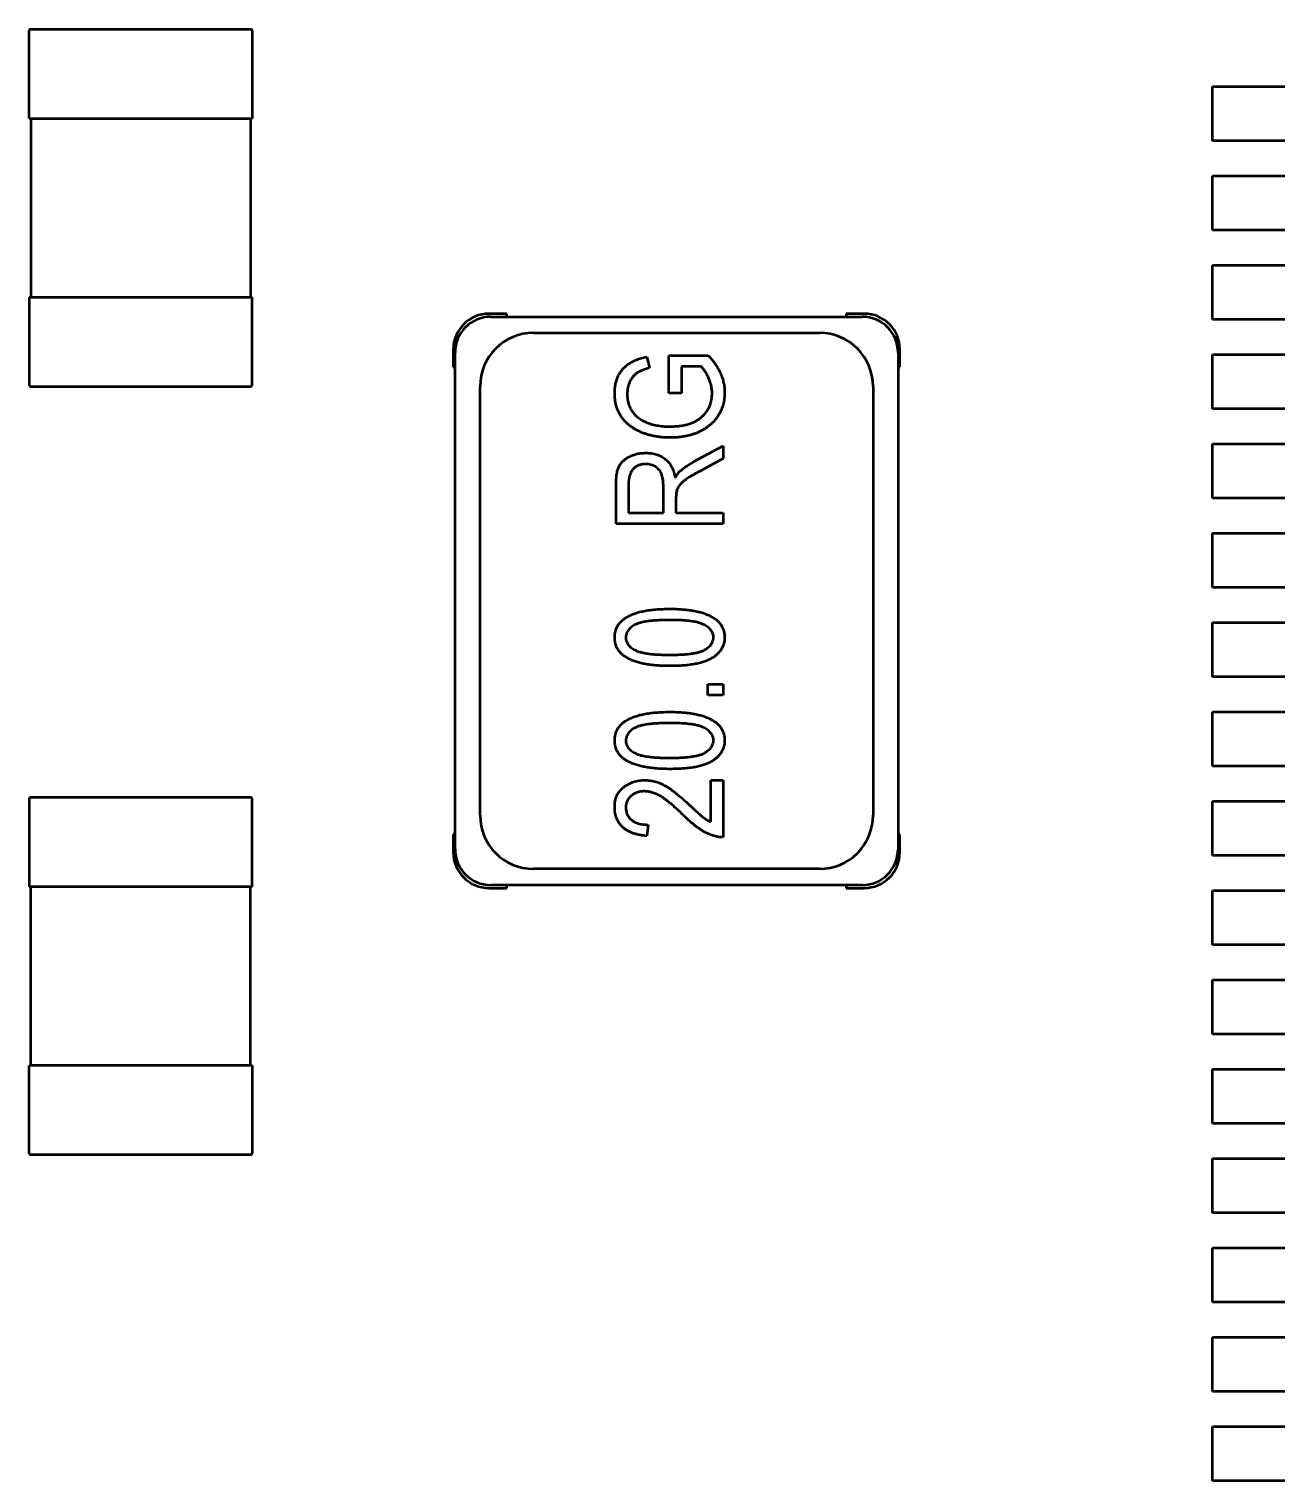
# Model space of a CAD drawing. Header units: millimetres. Extents: x -309 to 752, y -52 to 188.
# Drawn here: x 56.01 to 63.04, y 106.15 to 114.28 of the extents above; entities that cross this region are included whole.
import ezdxf

# ---------------------------------------------------------------- set-up
doc = ezdxf.new("R2010")
doc.units = ezdxf.units.MM
doc.header["$LTSCALE"] = 0.5
doc.layers.add('Видимый контур (ГОСТ)', color=7, linetype='Continuous', lineweight=50)

msp = doc.modelspace()

# ---------------------------------------------------------------- linework, layer by layer
at = {"layer": 'Видимый контур (ГОСТ)'}
for p, q in [((56.0107, 113.7759), (56.0107, 114.2659)), ((56.0207, 114.2759), (57.2507, 114.2759)), ((57.2607, 114.2659), (57.2607, 113.7759)), ((62.6358, 113.6509), (62.6358, 113.9549)), ((62.6358, 113.9549), (62.7628, 113.9549)), ((62.7628, 113.9549), (62.9928, 113.9549)), ((62.9928, 113.9549), (63.0419, 113.9549)), ((56.0107, 113.7759), (56.0207, 113.7759)), ((56.0207, 113.7759), (57.2507, 113.7759)), ((56.0207, 113.7759), (56.0207, 112.7759)), ((57.2507, 113.7759), (57.2607, 113.7759)), ((57.2507, 113.7759), (57.2507, 112.7759)), ((62.7628, 113.6509), (62.6358, 113.6509)), ((62.9928, 113.6509), (62.7628, 113.6509)), ((63.0419, 113.6509), (62.9928, 113.6509)), ((62.6358, 113.1509), (62.6358, 113.4549)), ((62.6358, 113.4549), (62.7628, 113.4549)), ((62.7628, 113.4549), (62.9928, 113.4549)), ((62.9928, 113.4549), (63.0419, 113.4549)), ((62.7628, 113.1509), (62.6358, 113.1509)), ((62.9928, 113.1509), (62.7628, 113.1509)), ((63.0419, 113.1509), (62.9928, 113.1509)), ((62.6358, 112.6509), (62.6358, 112.9549)), ((62.6358, 112.9549), (62.7628, 112.9549)), ((62.7628, 112.9549), (62.9928, 112.9549)), ((62.9928, 112.9549), (63.0419, 112.9549)), ((56.0107, 112.7759), (56.0107, 112.2859)), ((56.0107, 112.7759), (56.0207, 112.7759)), ((56.0207, 112.7759), (57.2507, 112.7759)), ((57.2507, 112.7759), (57.2607, 112.7759)), ((57.2607, 112.2859), (57.2607, 112.7759)), ((58.6858, 112.6829), (58.5858, 112.6829)), ((58.5958, 112.6659), (60.6758, 112.6659)), ((58.6858, 112.6659), (58.6858, 112.6829)), ((60.6858, 112.6829), (60.5858, 112.6829)), ((60.5858, 112.6829), (60.5858, 112.6659)), ((62.7628, 112.6509), (62.6358, 112.6509)), ((62.9928, 112.6509), (62.7628, 112.6509)), ((63.0419, 112.6509), (62.9928, 112.6509)), ((58.8358, 112.5759), (60.4358, 112.5759)), ((58.3858, 112.4829), (58.3858, 112.3829)), ((58.3958, 109.6859), (58.3958, 112.4659)), ((60.8758, 112.4659), (60.8758, 109.6859)), ((60.8858, 112.3829), (60.8858, 112.4829)), ((62.6358, 112.1509), (62.6358, 112.4549)), ((62.6358, 112.4549), (62.7628, 112.4549)), ((62.7628, 112.4549), (62.9928, 112.4549)), ((62.9928, 112.4549), (63.0419, 112.4549)), ((58.3858, 112.3829), (58.3958, 112.3829)), ((59.4686, 112.4415), (59.4842, 112.3792)), ((59.5933, 112.4493), (59.813, 112.4493)), ((59.5933, 112.2389), (59.5933, 112.4493)), ((59.6634, 112.3869), (59.6634, 112.2389)), ((59.7735, 112.3869), (59.6634, 112.3869)), ((60.8758, 112.3829), (60.8858, 112.3829)), ((56.0207, 112.2759), (57.2507, 112.2759)), ((58.5358, 109.8759), (58.5358, 112.2759)), ((59.6634, 112.2389), (59.5933, 112.2389)), ((60.7358, 112.2759), (60.7358, 109.8759)), ((62.7628, 112.1509), (62.6358, 112.1509)), ((62.9928, 112.1509), (62.7628, 112.1509)), ((63.0419, 112.1509), (62.9928, 112.1509)), ((59.7332, 111.855), (59.8972, 111.9428)), ((59.8972, 111.9428), (59.8972, 111.8719)), ((62.6358, 111.6509), (62.6358, 111.9549)), ((62.6358, 111.9549), (62.7628, 111.9549)), ((62.7628, 111.9549), (62.9928, 111.9549)), ((62.9928, 111.9549), (63.0419, 111.9549)), ((59.8972, 111.8719), (59.7688, 111.8027)), ((59.2972, 111.5064), (59.2972, 111.7268)), ((59.3673, 111.7312), (59.3673, 111.5688)), ((59.5621, 111.5688), (59.5621, 111.715)), ((59.6322, 111.6483), (59.6322, 111.5688)), ((62.7628, 111.6509), (62.6358, 111.6509)), ((62.9928, 111.6509), (62.7628, 111.6509)), ((63.0419, 111.6509), (62.9928, 111.6509)), ((59.3673, 111.5688), (59.5621, 111.5688)), ((59.6322, 111.5688), (59.8972, 111.5688)), ((59.8972, 111.5688), (59.8972, 111.5064)), ((59.8972, 111.5064), (59.2972, 111.5064)), ((62.6358, 111.1509), (62.6358, 111.4549)), ((62.6358, 111.4549), (62.7628, 111.4549)), ((62.7628, 111.4549), (62.9928, 111.4549)), ((62.9928, 111.4549), (63.0419, 111.4549)), ((62.7628, 111.1509), (62.6358, 111.1509)), ((62.9928, 111.1509), (62.7628, 111.1509)), ((63.0419, 111.1509), (62.9928, 111.1509)), ((62.6358, 110.6509), (62.6358, 110.9549)), ((62.6358, 110.9549), (62.7628, 110.9549)), ((62.7628, 110.9549), (62.9928, 110.9549)), ((62.9928, 110.9549), (63.0419, 110.9549)), ((59.8114, 110.6103), (59.8972, 110.6103)), ((59.8114, 110.548), (59.8114, 110.6103)), ((59.8972, 110.6103), (59.8972, 110.548)), ((62.7628, 110.6509), (62.6358, 110.6509)), ((62.9928, 110.6509), (62.7628, 110.6509)), ((63.0419, 110.6509), (62.9928, 110.6509)), ((59.8972, 110.548), (59.8114, 110.548)), ((62.6358, 110.1509), (62.6358, 110.4549)), ((62.6358, 110.4549), (62.7628, 110.4549)), ((62.7628, 110.4549), (62.9928, 110.4549)), ((62.9928, 110.4549), (63.0419, 110.4549)), ((62.7628, 110.1509), (62.6358, 110.1509)), ((62.9928, 110.1509), (62.7628, 110.1509)), ((63.0419, 110.1509), (62.9928, 110.1509)), ((59.827, 109.8389), (59.827, 110.0727)), ((59.827, 110.0727), (59.8972, 110.0727)), ((59.8972, 110.0727), (59.8972, 109.7532)), ((56.0107, 109.9659), (56.0107, 109.4759)), ((57.2507, 109.9759), (56.0207, 109.9759)), ((57.2607, 109.4759), (57.2607, 109.9659)), ((62.6358, 109.6509), (62.6358, 109.9549)), ((62.6358, 109.9549), (62.7628, 109.9549)), ((62.7628, 109.9549), (62.9928, 109.9549)), ((62.9928, 109.9549), (63.0419, 109.9549)), ((58.3958, 109.769), (58.3858, 109.769)), ((58.3858, 109.769), (58.3858, 109.669)), ((59.4764, 109.8233), (59.4686, 109.761)), ((60.8858, 109.769), (60.8758, 109.769)), ((60.8858, 109.669), (60.8858, 109.769)), ((62.7628, 109.6509), (62.6358, 109.6509)), ((62.9928, 109.6509), (62.7628, 109.6509)), ((63.0419, 109.6509), (62.9928, 109.6509)), ((60.4358, 109.5759), (58.8358, 109.5759)), ((56.0207, 109.4759), (56.0107, 109.4759)), ((56.0207, 108.4759), (56.0207, 109.4759)), ((57.2507, 109.4759), (56.0207, 109.4759)), ((57.2507, 108.4759), (57.2507, 109.4759)), ((57.2607, 109.4759), (57.2507, 109.4759)), ((58.5858, 109.469), (58.6858, 109.469)), ((60.6758, 109.4859), (58.5958, 109.4859)), ((58.6858, 109.469), (58.6858, 109.4859)), ((60.5858, 109.4859), (60.5858, 109.469)), ((60.5858, 109.469), (60.6858, 109.469)), ((62.6358, 109.1509), (62.6358, 109.4549)), ((62.6358, 109.4549), (62.7628, 109.4549)), ((62.7628, 109.4549), (62.9928, 109.4549)), ((62.9928, 109.4549), (63.0419, 109.4549)), ((62.7628, 109.1509), (62.6358, 109.1509)), ((62.9928, 109.1509), (62.7628, 109.1509)), ((63.0419, 109.1509), (62.9928, 109.1509)), ((62.6358, 108.6509), (62.6358, 108.9549)), ((62.6358, 108.9549), (62.7628, 108.9549)), ((62.7628, 108.9549), (62.9928, 108.9549)), ((62.9928, 108.9549), (63.0419, 108.9549)), ((62.7628, 108.6509), (62.6358, 108.6509)), ((62.9928, 108.6509), (62.7628, 108.6509)), ((63.0419, 108.6509), (62.9928, 108.6509)), ((56.0207, 108.4759), (56.0107, 108.4759)), ((56.0107, 107.9859), (56.0107, 108.4759)), ((57.2507, 108.4759), (56.0207, 108.4759)), ((57.2607, 108.4759), (57.2507, 108.4759)), ((57.2607, 108.4759), (57.2607, 107.9859)), ((62.6358, 108.1509), (62.6358, 108.4549)), ((62.6358, 108.4549), (62.7628, 108.4549)), ((62.7628, 108.4549), (62.9928, 108.4549)), ((62.9928, 108.4549), (63.0419, 108.4549)), ((62.7628, 108.1509), (62.6358, 108.1509)), ((62.9928, 108.1509), (62.7628, 108.1509)), ((63.0419, 108.1509), (62.9928, 108.1509)), ((57.2507, 107.9759), (56.0207, 107.9759)), ((62.6358, 107.6509), (62.6358, 107.9549)), ((62.6358, 107.9549), (62.7628, 107.9549)), ((62.7628, 107.9549), (62.9928, 107.9549)), ((62.9928, 107.9549), (63.0419, 107.9549)), ((62.7628, 107.6509), (62.6358, 107.6509)), ((62.9928, 107.6509), (62.7628, 107.6509)), ((63.0419, 107.6509), (62.9928, 107.6509)), ((62.6358, 107.1509), (62.6358, 107.4549)), ((62.6358, 107.4549), (62.7628, 107.4549)), ((62.7628, 107.4549), (62.9928, 107.4549)), ((62.9928, 107.4549), (63.0419, 107.4549)), ((62.7628, 107.1509), (62.6358, 107.1509)), ((62.9928, 107.1509), (62.7628, 107.1509)), ((63.0419, 107.1509), (62.9928, 107.1509)), ((62.6358, 106.6509), (62.6358, 106.9549)), ((62.6358, 106.9549), (62.7628, 106.9549)), ((62.7628, 106.9549), (62.9928, 106.9549)), ((62.9928, 106.9549), (63.0419, 106.9549)), ((62.7628, 106.6509), (62.6358, 106.6509)), ((62.9928, 106.6509), (62.7628, 106.6509)), ((63.0419, 106.6509), (62.9928, 106.6509)), ((62.6358, 106.1509), (62.6358, 106.4549)), ((62.6358, 106.4549), (62.7628, 106.4549)), ((62.7628, 106.4549), (62.9928, 106.4549)), ((62.9928, 106.4549), (63.0419, 106.4549)), ((62.7628, 106.1509), (62.6358, 106.1509)), ((62.9928, 106.1509), (62.7628, 106.1509)), ((63.0419, 106.1509), (62.9928, 106.1509))]:
    msp.add_line(p, q, dxfattribs=at)
for centre, radius, start, end in [((56.0207, 114.2659), 0.01, 90, 180), ((57.2507, 114.2659), 0.01, 0, 90), ((58.5858, 112.4829), 0.2, 90, 180), ((58.5958, 112.4659), 0.2, 90, 180), ((60.6758, 112.4659), 0.2, 0, 90), ((60.6858, 112.4829), 0.2, 0, 90), ((58.8358, 112.2759), 0.3, 90, 180), ((60.4358, 112.2759), 0.3, 0, 90), ((56.0207, 112.2859), 0.01, 180, 270), ((57.2507, 112.2859), 0.01, 270, 0), ((56.0207, 109.9659), 0.01, 90, 180), ((57.2507, 109.9659), 0.01, 0, 90), ((58.8358, 109.8759), 0.3, 180, 270), ((60.4358, 109.8759), 0.3, 270, 0), ((58.5858, 109.669), 0.2, 180, 270), ((58.5958, 109.6859), 0.2, 180, 270), ((60.6758, 109.6859), 0.2, 270, 0), ((60.6858, 109.669), 0.2, 270, 0), ((56.0207, 107.9859), 0.01, 180, 270), ((57.2507, 107.9859), 0.01, 270, 0)]:
    msp.add_arc(centre, radius, start, end, dxfattribs=at)
for points, knots in [([(59.2894, 112.2389), (59.2896, 112.2477), (59.2899, 112.2649), (59.2941, 112.2898), (59.3, 112.3131), (59.3091, 112.3345), (59.3203, 112.3542), (59.3337, 112.372), (59.3491, 112.3881), (59.3637, 112.3999), (59.3766, 112.4085), (59.3873, 112.4144), (59.3987, 112.42), (59.411, 112.4251), (59.4242, 112.4298), (59.4382, 112.4342), (59.4531, 112.4381), (59.4633, 112.4404), (59.4686, 112.4415)], [0, 0, 0, 0, 0.088835, 0.172875, 0.253325, 0.330867, 0.406698, 0.48088, 0.55521, 0.63051, 0.669753, 0.710586, 0.753383, 0.798115, 0.845072, 0.894351, 0.94593, 1, 1, 1, 1]), ([(59.4842, 112.3792), (59.4765, 112.3771), (59.4621, 112.3733), (59.4422, 112.3661), (59.4253, 112.3583), (59.4112, 112.3494), (59.3994, 112.3392), (59.3893, 112.3277), (59.3804, 112.3147), (59.3729, 112.3005), (59.367, 112.285), (59.3625, 112.2685), (59.36, 112.2511), (59.3597, 112.2391), (59.3595, 112.2331)], [0, 0, 0, 0, 0.112764, 0.212297, 0.30036, 0.377226, 0.448861, 0.521254, 0.594754, 0.671196, 0.749781, 0.830441, 0.91331, 1, 1, 1, 1]), ([(59.8348, 112.2393), (59.8346, 112.2459), (59.8342, 112.2595), (59.8306, 112.2798), (59.8248, 112.3004), (59.817, 112.3208), (59.8076, 112.3401), (59.7974, 112.3579), (59.7861, 112.3735), (59.7776, 112.3826), (59.7735, 112.3869)], [0, 0, 0, 0, 0.12227, 0.248326, 0.378192, 0.51368, 0.647529, 0.772651, 0.889832, 1, 1, 1, 1]), ([(59.813, 112.4493), (59.8203, 112.4413), (59.8346, 112.4256), (59.8532, 112.4007), (59.8691, 112.3755), (59.8821, 112.3497), (59.8923, 112.3236), (59.8997, 112.2971), (59.9041, 112.2702), (59.9047, 112.2521), (59.9049, 112.243)], [0, 0, 0, 0, 0.140154, 0.274304, 0.402896, 0.526648, 0.6474, 0.765842, 0.882515, 1, 1, 1, 1]), ([(59.6, 111.9895), (59.592, 111.9896), (59.5762, 111.9898), (59.553, 111.9914), (59.5306, 111.9941), (59.509, 111.9978), (59.4881, 112.0023), (59.468, 112.0082), (59.4488, 112.015), (59.4303, 112.0227), (59.4129, 112.0314), (59.3966, 112.0408), (59.3815, 112.0507), (59.3675, 112.0614), (59.3547, 112.0727), (59.3431, 112.0846), (59.3327, 112.0972), (59.3235, 112.1106), (59.3155, 112.1245), (59.3086, 112.139), (59.3025, 112.1541), (59.2978, 112.1699), (59.294, 112.1863), (59.2914, 112.2033), (59.2896, 112.2209), (59.2894, 112.2328), (59.2894, 112.2389)], [0, 0, 0, 0, 0.053463, 0.105136, 0.155417, 0.204127, 0.251921, 0.298286, 0.343769, 0.388518, 0.431838, 0.473771, 0.514107, 0.553018, 0.591075, 0.628109, 0.664343, 0.700243, 0.735985, 0.771786, 0.807962, 0.844529, 0.881847, 0.920031, 0.959557, 1, 1, 1, 1]), ([(59.3595, 112.2331), (59.3596, 112.2286), (59.3597, 112.2198), (59.3609, 112.2069), (59.363, 112.1944), (59.3658, 112.1824), (59.3693, 112.1708), (59.3738, 112.1598), (59.3791, 112.1492), (59.3851, 112.1391), (59.3919, 112.1294), (59.3997, 112.1203), (59.4084, 112.1116), (59.4181, 112.1035), (59.4285, 112.0957), (59.4398, 112.0886), (59.452, 112.0818), (59.4651, 112.0757), (59.479, 112.07), (59.4937, 112.0652), (59.5092, 112.0611), (59.5254, 112.0576), (59.5423, 112.0552), (59.56, 112.0531), (59.5785, 112.0521), (59.591, 112.052), (59.5974, 112.0519)], [0, 0, 0, 0, 0.039695, 0.078102, 0.115404, 0.152067, 0.187552, 0.222988, 0.257673, 0.292441, 0.327373, 0.362939, 0.399159, 0.436525, 0.474691, 0.51442, 0.555589, 0.598673, 0.643018, 0.688989, 0.736067, 0.785095, 0.835805, 0.888429, 0.943355, 1, 1, 1, 1]), ([(59.5974, 112.0519), (59.607, 112.052), (59.6256, 112.0524), (59.6525, 112.0548), (59.6777, 112.0587), (59.701, 112.0645), (59.7225, 112.0717), (59.7421, 112.0808), (59.7599, 112.0913), (59.7756, 112.1036), (59.7895, 112.1172), (59.8016, 112.1317), (59.812, 112.1471), (59.8203, 112.1637), (59.8269, 112.1812), (59.8315, 112.1997), (59.8342, 112.2192), (59.8346, 112.2325), (59.8348, 112.2393)], [0, 0, 0, 0, 0.084032, 0.163009, 0.237261, 0.307267, 0.373111, 0.435852, 0.496035, 0.554127, 0.610757, 0.66585, 0.719747, 0.773545, 0.827948, 0.883366, 0.940495, 1, 1, 1, 1]), ([(59.9049, 112.243), (59.9048, 112.2371), (59.9045, 112.2252), (59.903, 112.2077), (59.9001, 112.1907), (59.8963, 112.1741), (59.8911, 112.1582), (59.8851, 112.1426), (59.8777, 112.1276), (59.8693, 112.1131), (59.86, 112.0992), (59.8494, 112.086), (59.8378, 112.0736), (59.8253, 112.0619), (59.8117, 112.0509), (59.797, 112.0408), (59.7815, 112.0312), (59.7648, 112.0227), (59.7472, 112.0148), (59.7287, 112.0081), (59.7094, 112.0023), (59.6892, 111.9975), (59.668, 111.9941), (59.6461, 111.9914), (59.6233, 111.9898), (59.6078, 111.9896), (59.6, 111.9895)], [0, 0, 0, 0, 0.040157, 0.079632, 0.118097, 0.156242, 0.193801, 0.231065, 0.268429, 0.305984, 0.343543, 0.381236, 0.419291, 0.457733, 0.496748, 0.536583, 0.577507, 0.619635, 0.662658, 0.706884, 0.751889, 0.798445, 0.846336, 0.895845, 0.947023, 1, 1, 1, 1]), ([(59.2972, 111.7268), (59.2972, 111.7324), (59.2972, 111.7431), (59.2981, 111.7587), (59.2994, 111.7732), (59.3013, 111.7865), (59.3035, 111.7988), (59.3065, 111.8099), (59.3098, 111.8199), (59.3152, 111.8316), (59.3238, 111.8449), (59.3366, 111.8594), (59.3525, 111.8721), (59.3708, 111.8833), (59.3913, 111.8926), (59.4136, 111.8991), (59.4376, 111.9031), (59.454, 111.9036), (59.4625, 111.9038)], [0, 0, 0, 0, 0.059852, 0.11585, 0.168055, 0.216118, 0.261012, 0.301701, 0.339551, 0.374149, 0.440922, 0.509304, 0.581348, 0.658816, 0.739762, 0.822691, 0.909012, 1, 1, 1, 1]), ([(59.4625, 111.9038), (59.4681, 111.9037), (59.479, 111.9034), (59.4951, 111.9019), (59.5103, 111.8991), (59.5247, 111.895), (59.5384, 111.8901), (59.5511, 111.8838), (59.5631, 111.8765), (59.5742, 111.8681), (59.5844, 111.8586), (59.5938, 111.8481), (59.6019, 111.8364), (59.6092, 111.8238), (59.6156, 111.8102), (59.6209, 111.7956), (59.6252, 111.7799), (59.6273, 111.7691), (59.6283, 111.7636)], [0, 0, 0, 0, 0.070117, 0.136961, 0.201497, 0.263712, 0.323795, 0.38261, 0.440957, 0.498944, 0.557149, 0.615425, 0.674452, 0.734978, 0.797218, 0.862116, 0.929496, 1, 1, 1, 1]), ([(59.4629, 111.8415), (59.4592, 111.8414), (59.4522, 111.8412), (59.4419, 111.84), (59.4322, 111.8378), (59.423, 111.8347), (59.4145, 111.8309), (59.4066, 111.826), (59.3993, 111.8203), (59.3926, 111.8138), (59.3865, 111.8065), (59.3815, 111.7981), (59.377, 111.789), (59.3734, 111.7791), (59.3706, 111.7683), (59.3687, 111.7566), (59.3674, 111.7442), (59.3673, 111.7356), (59.3673, 111.7312)], [0, 0, 0, 0, 0.065309, 0.127322, 0.187433, 0.244693, 0.301115, 0.356056, 0.411929, 0.467921, 0.524709, 0.5833, 0.643626, 0.707634, 0.774311, 0.844934, 0.920065, 1, 1, 1, 1]), ([(59.5621, 111.715), (59.5619, 111.7225), (59.5617, 111.7366), (59.5599, 111.7563), (59.5565, 111.7731), (59.5518, 111.7874), (59.5454, 111.7995), (59.5375, 111.81), (59.5281, 111.8195), (59.5172, 111.8273), (59.5051, 111.8337), (59.4918, 111.8381), (59.4776, 111.8411), (59.4679, 111.8414), (59.4629, 111.8415)], [0, 0, 0, 0, 0.122737, 0.230021, 0.322743, 0.402638, 0.47472, 0.545804, 0.617074, 0.69069, 0.764841, 0.840541, 0.918307, 1, 1, 1, 1]), ([(59.6283, 111.7636), (59.6306, 111.7677), (59.6348, 111.7755), (59.6421, 111.7859), (59.6488, 111.7952), (59.6539, 111.8004), (59.6563, 111.8028)], [0, 0, 0, 0, 0.289783, 0.550931, 0.78809, 1, 1, 1, 1]), ([(59.7688, 111.8027), (59.7628, 111.7994), (59.7513, 111.7933), (59.735, 111.7841), (59.7202, 111.7756), (59.7071, 111.7677), (59.6956, 111.7606), (59.6859, 111.7538), (59.6776, 111.7479), (59.6691, 111.7408), (59.6606, 111.7322), (59.6518, 111.7223), (59.645, 111.7124), (59.6398, 111.7023), (59.6364, 111.6911), (59.6339, 111.6786), (59.6325, 111.664), (59.6323, 111.6538), (59.6322, 111.6483)], [0, 0, 0, 0, 0.092718, 0.177348, 0.254388, 0.323857, 0.385021, 0.438524, 0.48427, 0.523009, 0.588869, 0.648647, 0.702605, 0.751898, 0.802267, 0.8602, 0.925567, 1, 1, 1, 1]), ([(59.6563, 111.8028), (59.6622, 111.8076), (59.674, 111.8174), (59.6928, 111.8308), (59.7124, 111.8437), (59.7262, 111.8512), (59.7332, 111.855)], [0, 0, 0, 0, 0.245563, 0.493888, 0.744613, 1, 1, 1, 1]), ([(59.3527, 110.9822), (59.3595, 110.9861), (59.3736, 110.9944), (59.3972, 111.0042), (59.4236, 111.0126), (59.4529, 111.0193), (59.485, 111.0246), (59.5199, 111.0284), (59.5577, 111.0307), (59.5838, 111.031), (59.5974, 111.0311)], [0, 0, 0, 0, 0.093222, 0.193865, 0.303173, 0.421975, 0.550519, 0.689248, 0.838966, 1, 1, 1, 1]), ([(59.5974, 111.0311), (59.6096, 111.031), (59.6332, 111.0308), (59.6675, 111.0288), (59.6996, 111.0257), (59.7295, 111.0214), (59.7571, 111.0159), (59.7824, 111.0089), (59.8055, 111.0008), (59.8263, 110.9913), (59.8448, 110.9807), (59.8609, 110.9687), (59.8744, 110.9554), (59.8857, 110.941), (59.8943, 110.9252), (59.9006, 110.9082), (59.9043, 110.89), (59.9047, 110.8774), (59.9049, 110.871)], [0, 0, 0, 0, 0.094615, 0.183683, 0.267022, 0.34511, 0.417837, 0.485542, 0.548775, 0.607756, 0.662868, 0.714458, 0.763069, 0.810059, 0.856064, 0.902457, 0.950077, 1, 1, 1, 1]), ([(59.2894, 110.8717), (59.2895, 110.8774), (59.2899, 110.8886), (59.2931, 110.9049), (59.2978, 110.9203), (59.3049, 110.9346), (59.3139, 110.9481), (59.325, 110.9605), (59.3379, 110.9721), (59.3476, 110.9787), (59.3527, 110.9822)], [0, 0, 0, 0, 0.12807, 0.251665, 0.37153, 0.490392, 0.610204, 0.734439, 0.863149, 1, 1, 1, 1]), ([(59.5972, 110.9688), (59.5855, 110.9687), (59.5631, 110.9684), (59.531, 110.9673), (59.5019, 110.9651), (59.4758, 110.9622), (59.4528, 110.9583), (59.4327, 110.9537), (59.4157, 110.948), (59.4015, 110.9416), (59.3897, 110.9341), (59.3795, 110.9266), (59.371, 110.9182), (59.364, 110.9094), (59.3584, 110.9002), (59.3545, 110.8903), (59.3521, 110.8799), (59.3518, 110.8728), (59.3517, 110.8692)], [0, 0, 0, 0, 0.120376, 0.230789, 0.330541, 0.420587, 0.5007, 0.571153, 0.632476, 0.685018, 0.731755, 0.775304, 0.815792, 0.854171, 0.890726, 0.926736, 0.963137, 1, 1, 1, 1]), ([(59.8426, 110.8728), (59.8425, 110.8762), (59.8423, 110.8828), (59.8396, 110.8925), (59.8358, 110.9019), (59.8301, 110.9107), (59.8229, 110.919), (59.8141, 110.927), (59.8038, 110.9346), (59.7918, 110.9417), (59.7775, 110.9483), (59.7604, 110.9538), (59.7404, 110.9585), (59.7174, 110.9621), (59.6915, 110.9652), (59.6627, 110.9673), (59.6309, 110.9684), (59.6087, 110.9687), (59.5972, 110.9688)], [0, 0, 0, 0, 0.034762, 0.069218, 0.104083, 0.139623, 0.178008, 0.218707, 0.262848, 0.310633, 0.36417, 0.426476, 0.497749, 0.578309, 0.668564, 0.769057, 0.879489, 1, 1, 1, 1]), ([(59.5974, 110.7116), (59.5851, 110.7117), (59.5613, 110.7119), (59.5268, 110.7139), (59.4946, 110.717), (59.4646, 110.7213), (59.437, 110.7271), (59.4116, 110.7339), (59.3885, 110.7422), (59.3677, 110.7516), (59.3493, 110.7623), (59.3333, 110.7743), (59.3196, 110.7874), (59.3085, 110.802), (59.2999, 110.8177), (59.2938, 110.8347), (59.29, 110.8528), (59.2896, 110.8653), (59.2894, 110.8717)], [0, 0, 0, 0, 0.095136, 0.184731, 0.268288, 0.346597, 0.419305, 0.487236, 0.550502, 0.609415, 0.664192, 0.715471, 0.764252, 0.810996, 0.856948, 0.902884, 0.950448, 1, 1, 1, 1]), ([(59.3517, 110.8692), (59.3518, 110.8658), (59.352, 110.8592), (59.3547, 110.8496), (59.3586, 110.8404), (59.3641, 110.8316), (59.3713, 110.8233), (59.3801, 110.8155), (59.3904, 110.8081), (59.4024, 110.8008), (59.4167, 110.7943), (59.4339, 110.789), (59.4539, 110.7843), (59.4769, 110.7804), (59.5028, 110.7776), (59.5316, 110.7754), (59.5634, 110.7743), (59.5856, 110.7741), (59.5972, 110.774)], [0, 0, 0, 0, 0.034821, 0.068923, 0.103067, 0.139026, 0.176877, 0.21736, 0.261325, 0.309189, 0.363201, 0.425077, 0.49647, 0.577652, 0.66801, 0.768671, 0.879288, 1, 1, 1, 1]), ([(59.5972, 110.774), (59.6088, 110.7741), (59.6312, 110.7743), (59.6633, 110.7754), (59.6923, 110.7776), (59.7183, 110.7806), (59.7413, 110.7844), (59.7614, 110.789), (59.7784, 110.7947), (59.7926, 110.8012), (59.8045, 110.8085), (59.8147, 110.8162), (59.8233, 110.8244), (59.8303, 110.8331), (59.8359, 110.8423), (59.8398, 110.852), (59.8422, 110.8623), (59.8425, 110.8693), (59.8426, 110.8728)], [0, 0, 0, 0, 0.120668, 0.230929, 0.330923, 0.42077, 0.501078, 0.571701, 0.633173, 0.685841, 0.733049, 0.776703, 0.817298, 0.855442, 0.892085, 0.927793, 0.963465, 1, 1, 1, 1]), ([(59.9049, 110.871), (59.9047, 110.8653), (59.9043, 110.854), (59.9011, 110.8375), (59.8955, 110.8218), (59.888, 110.8069), (59.878, 110.7929), (59.8662, 110.7796), (59.8518, 110.7674), (59.8356, 110.7556), (59.8165, 110.7451), (59.7944, 110.736), (59.7691, 110.7284), (59.7408, 110.7223), (59.7094, 110.7176), (59.6748, 110.7141), (59.6372, 110.712), (59.611, 110.7118), (59.5974, 110.7116)], [0, 0, 0, 0, 0.044621, 0.08773, 0.130283, 0.173503, 0.217487, 0.263333, 0.311909, 0.363528, 0.41951, 0.481095, 0.549128, 0.624148, 0.706603, 0.796448, 0.894183, 1, 1, 1, 1]), ([(59.3527, 110.4055), (59.3595, 110.4095), (59.3736, 110.4177), (59.3972, 110.4276), (59.4236, 110.436), (59.4529, 110.4427), (59.485, 110.448), (59.5199, 110.4518), (59.5577, 110.4541), (59.5838, 110.4544), (59.5974, 110.4545)], [0, 0, 0, 0, 0.093222, 0.193865, 0.303173, 0.421975, 0.550519, 0.689248, 0.838966, 1, 1, 1, 1]), ([(59.5974, 110.4545), (59.6096, 110.4544), (59.6332, 110.4542), (59.6675, 110.4522), (59.6996, 110.4491), (59.7295, 110.4447), (59.7571, 110.4392), (59.7824, 110.4323), (59.8055, 110.4242), (59.8263, 110.4147), (59.8448, 110.404), (59.8609, 110.3921), (59.8744, 110.3788), (59.8857, 110.3644), (59.8943, 110.3486), (59.9006, 110.3316), (59.9043, 110.3134), (59.9047, 110.3008), (59.9049, 110.2944)], [0, 0, 0, 0, 0.094615, 0.183683, 0.267022, 0.34511, 0.417837, 0.485542, 0.548775, 0.607756, 0.662868, 0.714458, 0.763069, 0.810059, 0.856064, 0.902457, 0.950077, 1, 1, 1, 1]), ([(59.2894, 110.2951), (59.2895, 110.3008), (59.2899, 110.312), (59.2931, 110.3283), (59.2978, 110.3437), (59.3049, 110.358), (59.3139, 110.3715), (59.325, 110.3839), (59.3379, 110.3955), (59.3476, 110.4021), (59.3527, 110.4055)], [0, 0, 0, 0, 0.12807, 0.251665, 0.37153, 0.490392, 0.610204, 0.734439, 0.863149, 1, 1, 1, 1]), ([(59.5972, 110.3921), (59.5855, 110.392), (59.5631, 110.3918), (59.531, 110.3907), (59.5019, 110.3885), (59.4758, 110.3855), (59.4528, 110.3817), (59.4327, 110.3771), (59.4157, 110.3714), (59.4015, 110.3649), (59.3897, 110.3575), (59.3795, 110.3499), (59.371, 110.3415), (59.364, 110.3328), (59.3584, 110.3235), (59.3545, 110.3137), (59.3521, 110.3033), (59.3518, 110.2961), (59.3517, 110.2925)], [0, 0, 0, 0, 0.120376, 0.230789, 0.330541, 0.420587, 0.5007, 0.571153, 0.632476, 0.685018, 0.731755, 0.775304, 0.815792, 0.854171, 0.890726, 0.926736, 0.963137, 1, 1, 1, 1]), ([(59.8426, 110.2962), (59.8425, 110.2995), (59.8423, 110.3062), (59.8396, 110.3159), (59.8358, 110.3253), (59.8301, 110.3341), (59.8229, 110.3424), (59.8141, 110.3504), (59.8038, 110.3579), (59.7918, 110.3651), (59.7775, 110.3717), (59.7604, 110.3771), (59.7404, 110.3819), (59.7174, 110.3855), (59.6915, 110.3885), (59.6627, 110.3907), (59.6309, 110.3918), (59.6087, 110.392), (59.5972, 110.3921)], [0, 0, 0, 0, 0.034762, 0.069218, 0.104083, 0.139623, 0.178008, 0.218707, 0.262848, 0.310633, 0.36417, 0.426476, 0.497749, 0.578309, 0.668564, 0.769057, 0.879489, 1, 1, 1, 1]), ([(59.5974, 110.135), (59.5851, 110.1351), (59.5613, 110.1353), (59.5268, 110.1373), (59.4946, 110.1404), (59.4646, 110.1447), (59.437, 110.1504), (59.4116, 110.1573), (59.3885, 110.1655), (59.3677, 110.175), (59.3493, 110.1857), (59.3333, 110.1977), (59.3196, 110.2108), (59.3085, 110.2254), (59.2999, 110.2411), (59.2938, 110.258), (59.29, 110.2762), (59.2896, 110.2887), (59.2894, 110.2951)], [0, 0, 0, 0, 0.095136, 0.184731, 0.268288, 0.346597, 0.419305, 0.487236, 0.550502, 0.609415, 0.664192, 0.715471, 0.764252, 0.810996, 0.856948, 0.902884, 0.950448, 1, 1, 1, 1]), ([(59.3517, 110.2925), (59.3518, 110.2892), (59.352, 110.2826), (59.3547, 110.273), (59.3586, 110.2638), (59.3641, 110.255), (59.3713, 110.2467), (59.3801, 110.2388), (59.3904, 110.2314), (59.4024, 110.2242), (59.4167, 110.2177), (59.4339, 110.2123), (59.4539, 110.2076), (59.4769, 110.2038), (59.5028, 110.201), (59.5316, 110.1988), (59.5634, 110.1977), (59.5856, 110.1974), (59.5972, 110.1973)], [0, 0, 0, 0, 0.034821, 0.068923, 0.103067, 0.139026, 0.176877, 0.21736, 0.261325, 0.309189, 0.363201, 0.425077, 0.49647, 0.577652, 0.66801, 0.768671, 0.879288, 1, 1, 1, 1]), ([(59.5972, 110.1973), (59.6088, 110.1974), (59.6312, 110.1977), (59.6633, 110.1988), (59.6923, 110.201), (59.7183, 110.2039), (59.7413, 110.2078), (59.7614, 110.2124), (59.7784, 110.218), (59.7926, 110.2246), (59.8045, 110.2319), (59.8147, 110.2396), (59.8233, 110.2478), (59.8303, 110.2565), (59.8359, 110.2657), (59.8398, 110.2754), (59.8422, 110.2857), (59.8425, 110.2927), (59.8426, 110.2962)], [0, 0, 0, 0, 0.120668, 0.230929, 0.330923, 0.42077, 0.501078, 0.571701, 0.633173, 0.685841, 0.733049, 0.776703, 0.817298, 0.855442, 0.892085, 0.927793, 0.963465, 1, 1, 1, 1]), ([(59.9049, 110.2944), (59.9047, 110.2886), (59.9043, 110.2774), (59.9011, 110.2608), (59.8955, 110.2452), (59.888, 110.2303), (59.878, 110.2163), (59.8662, 110.203), (59.8518, 110.1908), (59.8356, 110.179), (59.8165, 110.1685), (59.7944, 110.1594), (59.7691, 110.1518), (59.7408, 110.1457), (59.7094, 110.1409), (59.6748, 110.1374), (59.6372, 110.1354), (59.611, 110.1351), (59.5974, 110.135)], [0, 0, 0, 0, 0.044621, 0.08773, 0.130283, 0.173503, 0.217487, 0.263333, 0.311909, 0.363528, 0.41951, 0.481095, 0.549128, 0.624148, 0.706603, 0.796448, 0.894183, 1, 1, 1, 1]), ([(59.2894, 109.9207), (59.2895, 109.9268), (59.2899, 109.9386), (59.2922, 109.9557), (59.2961, 109.9718), (59.302, 109.9866), (59.3091, 110.0003), (59.318, 110.0129), (59.3286, 110.0243), (59.3406, 110.0344), (59.3536, 110.0433), (59.3672, 110.0511), (59.3811, 110.0579), (59.3956, 110.0632), (59.4104, 110.0676), (59.4258, 110.0704), (59.4415, 110.0723), (59.4521, 110.0726), (59.4575, 110.0727)], [0, 0, 0, 0, 0.071332, 0.138896, 0.203499, 0.265574, 0.326111, 0.385817, 0.446392, 0.50848, 0.570694, 0.631967, 0.692927, 0.753152, 0.813387, 0.874726, 0.936831, 1, 1, 1, 1]), ([(59.4575, 110.0727), (59.4623, 110.0726), (59.4719, 110.0724), (59.4863, 110.071), (59.5004, 110.0686), (59.5144, 110.0655), (59.5283, 110.0614), (59.542, 110.0562), (59.5555, 110.0502), (59.5692, 110.0433), (59.5833, 110.035), (59.5982, 110.0251), (59.6143, 110.0134), (59.6314, 110.0003), (59.6497, 109.9855), (59.6691, 109.9691), (59.6895, 109.9509), (59.7033, 109.9381), (59.7105, 109.9315)], [0, 0, 0, 0, 0.04878, 0.096924, 0.14508, 0.193382, 0.242119, 0.291123, 0.340831, 0.3914, 0.445573, 0.505908, 0.572535, 0.645298, 0.724252, 0.809704, 0.9017, 1, 1, 1, 1]), ([(59.4563, 110.0103), (59.4525, 110.0103), (59.4451, 110.0102), (59.4344, 110.0087), (59.4241, 110.0067), (59.4143, 110.0038), (59.4051, 110.0002), (59.3965, 109.9955), (59.3882, 109.9901), (59.3807, 109.9839), (59.374, 109.9771), (59.3679, 109.9699), (59.3629, 109.9623), (59.3588, 109.9542), (59.3557, 109.9458), (59.3533, 109.937), (59.352, 109.9278), (59.3518, 109.9216), (59.3517, 109.9184)], [0, 0, 0, 0, 0.072764, 0.142117, 0.209137, 0.274452, 0.33762, 0.400595, 0.463278, 0.526058, 0.587989, 0.647965, 0.706745, 0.763751, 0.821413, 0.879645, 0.938923, 1, 1, 1, 1]), ([(59.6745, 109.8762), (59.6676, 109.8828), (59.6544, 109.8956), (59.6348, 109.9136), (59.6167, 109.93), (59.5995, 109.9443), (59.5838, 109.9572), (59.5691, 109.968), (59.5557, 109.9772), (59.5397, 109.9868), (59.5208, 109.9961), (59.4986, 110.0041), (59.4772, 110.0094), (59.4631, 110.01), (59.4563, 110.0103)], [0, 0, 0, 0, 0.109368, 0.210579, 0.303981, 0.389005, 0.466604, 0.535982, 0.59819, 0.652344, 0.749539, 0.838845, 0.921753, 1, 1, 1, 1]), ([(59.7105, 109.9315), (59.715, 109.9274), (59.7235, 109.9193), (59.7358, 109.9081), (59.7469, 109.8978), (59.757, 109.8887), (59.7658, 109.8807), (59.7738, 109.8741), (59.7804, 109.8684), (59.7911, 109.8601), (59.8061, 109.8497), (59.8202, 109.8424), (59.827, 109.8389)], [0, 0, 0, 0, 0.122743, 0.234571, 0.335442, 0.426558, 0.506172, 0.575525, 0.633926, 0.681503, 0.846198, 1, 1, 1, 1]), ([(59.4686, 109.761), (59.4614, 109.7616), (59.4473, 109.7629), (59.427, 109.7661), (59.4082, 109.7707), (59.3906, 109.7761), (59.3745, 109.7828), (59.3596, 109.7904), (59.3462, 109.7994), (59.3342, 109.8094), (59.3237, 109.8204), (59.3145, 109.8323), (59.3066, 109.8449), (59.3003, 109.8584), (59.2954, 109.8729), (59.2919, 109.8881), (59.2898, 109.9041), (59.2895, 109.9151), (59.2894, 109.9207)], [0, 0, 0, 0, 0.081001, 0.157146, 0.229294, 0.297168, 0.361911, 0.423675, 0.483447, 0.541301, 0.597661, 0.653174, 0.708077, 0.763574, 0.819556, 0.877653, 0.937461, 1, 1, 1, 1]), ([(59.3517, 109.9184), (59.3518, 109.915), (59.3519, 109.9083), (59.3537, 109.8986), (59.356, 109.8893), (59.3596, 109.8805), (59.3641, 109.8721), (59.3697, 109.8642), (59.3763, 109.8568), (59.3838, 109.8499), (59.3923, 109.8435), (59.4018, 109.8382), (59.4121, 109.8335), (59.4233, 109.8298), (59.4353, 109.8268), (59.4482, 109.8249), (59.462, 109.8234), (59.4715, 109.8234), (59.4764, 109.8233)], [0, 0, 0, 0, 0.05805, 0.113316, 0.167564, 0.221145, 0.274583, 0.329551, 0.384812, 0.442948, 0.503142, 0.56436, 0.628001, 0.695016, 0.764663, 0.838769, 0.91714, 1, 1, 1, 1]), ([(59.8972, 109.7532), (59.8935, 109.7532), (59.8861, 109.7531), (59.8748, 109.7541), (59.8633, 109.7562), (59.8513, 109.7588), (59.839, 109.7625), (59.8264, 109.767), (59.8135, 109.7724), (59.8003, 109.7787), (59.7865, 109.786), (59.7723, 109.7948), (59.7574, 109.8049), (59.742, 109.8166), (59.7259, 109.8295), (59.7093, 109.8437), (59.6919, 109.8593), (59.6804, 109.8704), (59.6745, 109.8762)], [0, 0, 0, 0, 0.042012, 0.085118, 0.130086, 0.176968, 0.226148, 0.277233, 0.330805, 0.386554, 0.445862, 0.509987, 0.578863, 0.652893, 0.731915, 0.816009, 0.905245, 1, 1, 1, 1])]:
    msp.add_open_spline(points, degree=3, knots=knots, dxfattribs=at)

doc.saveas('drawing.dxf')
